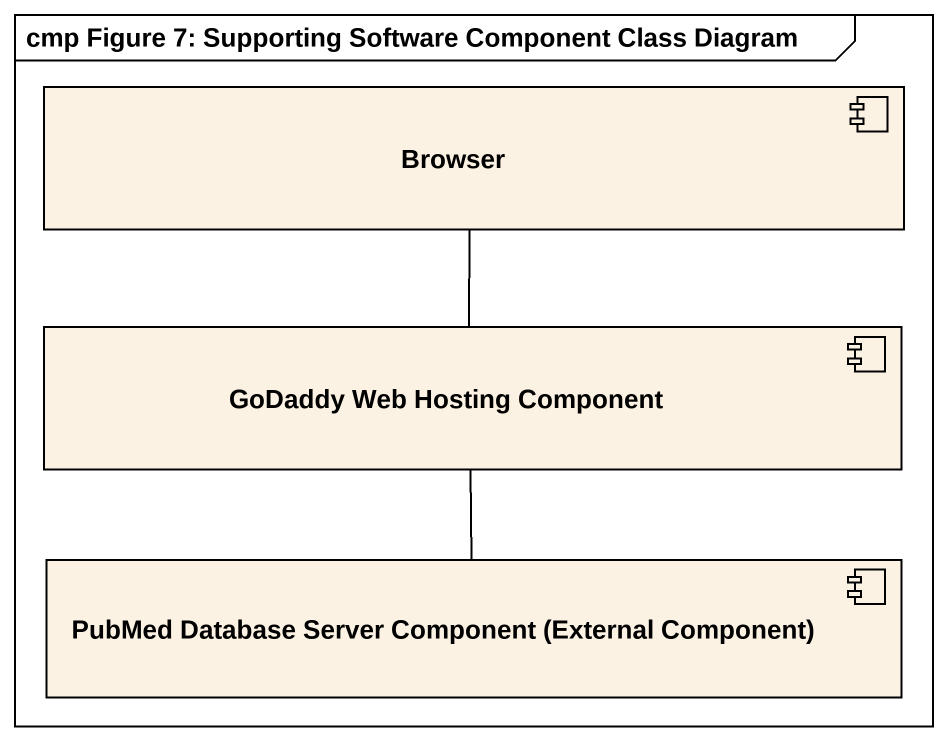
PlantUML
@startuml
mainframe cmp Figure 7: Supporting Software Component Class Diagram
component Browser
component "GoDaddy Web Hosting Component" as GoDaddy_Web_Hosting
component "PubMed Database Server Component (External Component)" as PubMed_Database_Server
Browser -- GoDaddy_Web_Hosting
GoDaddy_Web_Hosting -- PubMed_Database_Server
@enduml
